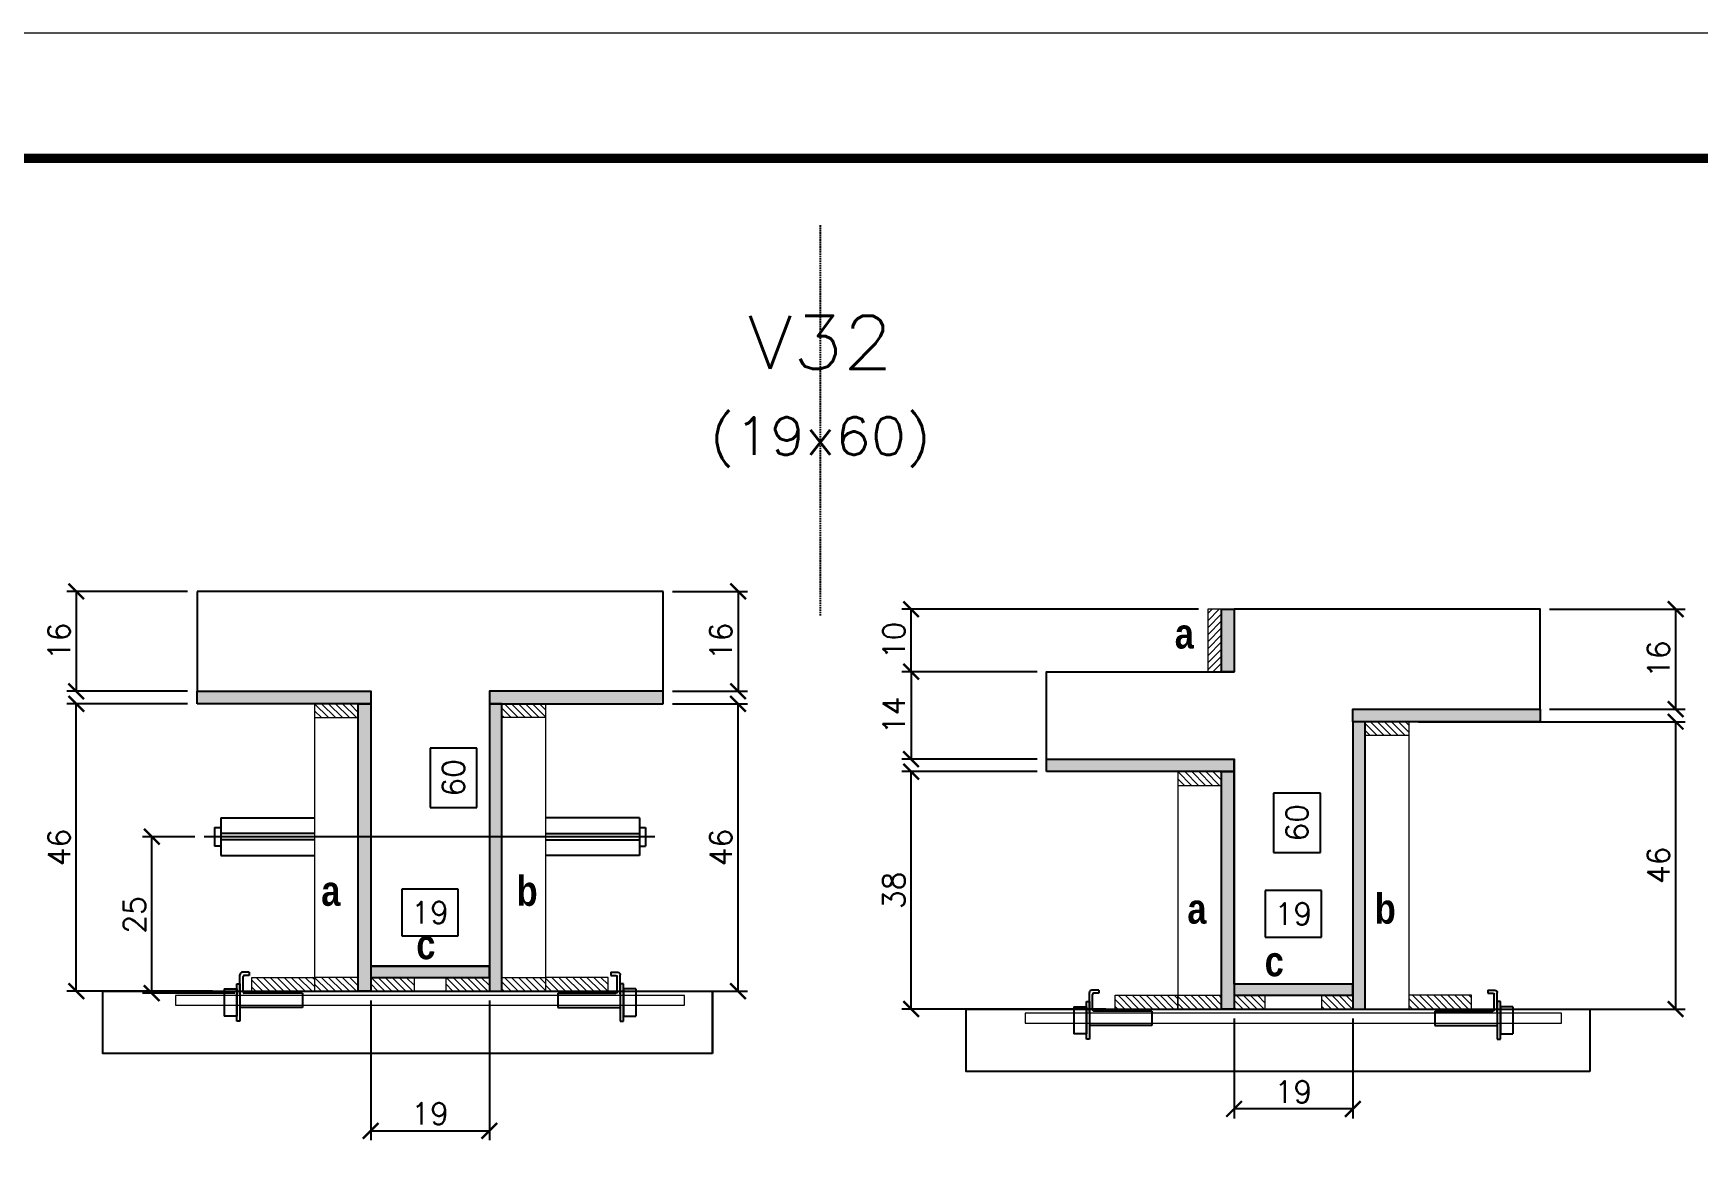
# Model space of a CAD drawing. Extents: x -10448 to -1189, y -11772 to 17235.
# Drawn here: x -8435 to -7902, y 6147 to 6507 of the extents above; entities that cross this region are included whole.
import ezdxf
from ezdxf.enums import TextEntityAlignment as Align

# ---------------------------------------------------------------- set-up
doc = ezdxf.new("R2010")
doc.units = 0
doc.linetypes.add('DASHED', pattern=[0.75, 0.5, -0.25])
doc.linetypes.add('HIDDEN', pattern=[0.375, 0.25, -0.125])
for name, color, linetype in [('barrote', 251, 'Continuous'), ('COTA', 241, 'Continuous'), ('Cota Seção (2x)', 4, 'Continuous'), ('detalhes', 4, 'Continuous'), ('Painéis', 200, 'Continuous'), ('presilha', 1, 'Continuous'), ('TENSOR', 3, 'Continuous'), ('Texto de Titulo', 7, 'Continuous'), ('Texto Qtd Sarr', 242, 'Continuous')]:
    doc.layers.add(name, color=color, linetype=linetype)
for name, color, linetype, lineweight in [('CONCRETO', 251, 'Continuous', 25), ('Folhas', 255, 'Continuous', 9), ('Hachura', 251, 'Continuous', 9), ('Madeira', 126, 'Continuous', 18), ('SARRAFO DE PRESSAO', 251, 'DASHED', 9), ('SCO-___-LAJ', 2, 'Continuous', 0), ('Texto Seção', 7, 'Continuous', 15)]:
    doc.layers.add(name, color=color, linetype=linetype, lineweight=lineweight)
doc.styles.add('Romans', font='romans.shx')
doc.styles.add('TECNICA', font='techb___.ttf', dxfattribs={"height": 10})
doc.dimstyles.new('Cota Seção (2x)', dxfattribs={"dimtxt": 7, "dimasz": 5, "dimexe": 3, "dimexo": 3, "dimgap": 2, "dimtad": 3, "dimdec": 1, "dimlfac": 0.5, "dimzin": 12, "dimdsep": 46, "dimtxsty": 'Romans', "dimblk": 'ARCHTICK', "dimcen": 0, "dimclrd": 4, "dimclre": 4, "dimclrt": 1, "dimadec": 1, "dimazin": 3, "dimtfac": 1, "dimtdec": 1, "dimtmove": 0, "dimatfit": 3, "dimldrblk": 'OBLIQUE', "dimfxl": 1, "dimtolj": 1, "dimtzin": 12, "dimarcsym": 0})
doc.dimstyles.new('Cota Seção interna', dxfattribs={"dimtxt": 7, "dimasz": 6, "dimexe": 0.18, "dimexo": 2, "dimgap": -4, "dimtad": 3, "dimdec": 1, "dimlfac": 0.5, "dimzin": 12, "dimdsep": 46, "dimtxsty": 'Romans', "dimblk": 'ARCHTICK', "dimcen": 0.09, "dimse1": 1, "dimse2": 1, "dimsd1": 1, "dimsd2": 1, "dimclrd": 180, "dimclre": 5, "dimclrt": 1, "dimadec": 0, "dimazin": 3, "dimtfac": 1, "dimtdec": 1, "dimtofl": 0, "dimtmove": 0, "dimatfit": 3, "dimldrblk": 'ARCHTICK', "dimfxl": 1, "dimtolj": 1, "dimtzin": 0, "dimarcsym": 0})
pattern_1 = [(315, (14523.4764, -2034.9935), (1.12253202, 1.12253202), [])]

# ---------------------------------------------------------------- blocks, each defined once
blk = doc.blocks.new('9999999999')
at = {"layer": 'Folhas'}
blk.add_lwpolyline([(98138.98, 34190.21), (99623.98, 34190.21), (99623.98, 35240.21), (98138.98, 35240.21)], close=True, dxfattribs=at)
at = {"layer": 'Folhas', "color": 30, "const_width": 3}
blk.add_lwpolyline([(98213.98, 34230.21), (99583.98, 34230.21), (99583.98, 35200.21), (98213.98, 35200.21)], close=True, dxfattribs=at)
blk = doc.blocks.new('_ArchTick')
at = {"color": 0, "linetype": 'ByBlock', "const_width": 0.15}
blk.add_lwpolyline([(-0.5, -0.5), (0.5, 0.5)], dxfattribs=at)
blk = doc.blocks.new('*D1108')
at = {"layer": 'COTA', "color": 4, "lineweight": -2, "transparency": 16777216}
for p, q in [((-8230.59, 6292.37), (-8206.6, 6292.37)), ((-8209.6, 6200.37), (-8209.6, 6292.37)), ((-8248.19, 6200.37), (-8206.6, 6200.37))]:
    blk.add_line(p, q, dxfattribs=at)
at = {"layer": 'Defpoints', "color": 0, "transparency": 16777216}
for p in [(-8233.59, 6292.37), (-8209.6, 6292.37), (-8251.19, 6200.37)]:
    blk.add_point(p, dxfattribs=at)
at = {"layer": 'COTA', "color": 4, "lineweight": -2, "transparency": 16777216, "xscale": 5, "yscale": 5, "zscale": 5}
for p, rotation in [((-8209.6, 6292.37), 90), ((-8209.6, 6200.37), 270)]:
    blk.add_blockref('_ArchTick', p, dxfattribs=dict(at, rotation=rotation))
at = {"layer": 'COTA', "color": 1, "transparency": 16777216, "insert": (-8215.1, 6246.37), "char_height": 7, "attachment_point": 5, "rotation": 90, "style": 'Romans'}
blk.add_mtext('\\A1;46', dxfattribs=at)
blk = doc.blocks.new('_Oblique')
at = {"color": 0, "linetype": 'ByBlock', "lineweight": -2}
blk.add_line((-0.5, -0.5), (0.5, 0.5), dxfattribs=at)
blk = doc.blocks.new('*D1109')
at = {"layer": 'COTA', "color": 4, "lineweight": -2, "transparency": 16777216}
for p, q in [((-8230.59, 6328.37), (-8206.6, 6328.37)), ((-8209.6, 6328.37), (-8209.6, 6296.37)), ((-8230.59, 6296.37), (-8206.6, 6296.37))]:
    blk.add_line(p, q, dxfattribs=at)
at = {"layer": 'Defpoints', "color": 0, "transparency": 16777216}
for p in [(-8233.59, 6328.37), (-8233.59, 6296.37), (-8209.6, 6296.37)]:
    blk.add_point(p, dxfattribs=at)
at = {"layer": 'COTA', "color": 4, "lineweight": -2, "transparency": 16777216, "xscale": 5, "yscale": 5, "zscale": 5}
for p, rotation in [((-8209.6, 6328.37), 90), ((-8209.6, 6296.37), 270)]:
    blk.add_blockref('_ArchTick', p, dxfattribs=dict(at, rotation=rotation))
at = {"layer": 'COTA', "color": 1, "transparency": 16777216, "insert": (-8215.1, 6312.37), "char_height": 7, "attachment_point": 5, "rotation": 90, "style": 'Romans'}
blk.add_mtext('\\A1;16', dxfattribs=at)
blk = doc.blocks.new('*D1110')
at = {"layer": 'COTA', "color": 4, "lineweight": -2, "transparency": 16777216}
for p, q in [((-8385.79, 6292.37), (-8424.44, 6292.37)), ((-8421.44, 6200.37), (-8421.44, 6292.37)), ((-8377.79, 6200.37), (-8424.44, 6200.37))]:
    blk.add_line(p, q, dxfattribs=at)
at = {"layer": 'Defpoints', "color": 0, "transparency": 16777216}
for p in [(-8421.44, 6292.37), (-8382.79, 6292.37), (-8374.79, 6200.37)]:
    blk.add_point(p, dxfattribs=at)
at = {"layer": 'COTA', "color": 4, "lineweight": -2, "transparency": 16777216, "xscale": 5, "yscale": 5, "zscale": 5}
for p, rotation in [((-8421.44, 6292.37), 90), ((-8421.44, 6200.37), 270)]:
    blk.add_blockref('_ArchTick', p, dxfattribs=dict(at, rotation=rotation))
at = {"layer": 'COTA', "color": 1, "transparency": 16777216, "insert": (-8426.94, 6246.37), "char_height": 7, "attachment_point": 5, "rotation": 90, "style": 'Romans'}
blk.add_mtext('\\A1;46', dxfattribs=at)
blk = doc.blocks.new('*D1111')
at = {"layer": 'Cota Seção (2x)', "color": 180, "lineweight": -2, "transparency": 16777216}
for p, q in [((-8293.19, 6278.15), (-8308.19, 6278.15)), ((-8308.19, 6278.15), (-8308.19, 6259.15)), ((-8293.19, 6259.15), (-8293.19, 6278.15)), ((-8308.19, 6259.15), (-8293.19, 6259.15))]:
    blk.add_line(p, q, dxfattribs=at)
at = {"layer": 'Defpoints', "color": 0, "transparency": 16777216}
for p in [(-8289.19, 6328.37), (-8289.19, 6328.37), (-8289.19, 6208.37)]:
    blk.add_point(p, dxfattribs=at)
at = {"layer": 'Cota Seção (2x)', "color": 1, "transparency": 16777216, "insert": (-8300.69, 6268.65), "char_height": 7, "attachment_point": 5, "rotation": 90, "style": 'Romans'}
blk.add_mtext('\\A1;60', dxfattribs=at)
blk = doc.blocks.new('PRESILHA METÁLICA 1')
at = {"layer": 'presilha'}
for p, q in [((7.5, 10.64), (7.5, 19.86)), ((12, 21), (8.64, 21)), ((9, 11.57), (9, 18.93)), ((12, 19.5), (9.57, 19.5)), ((12, 21), (12, 19.5)), ((0, 13), (6, 13)), ((0, 13), (0, 0)), ((6, 15.5), (7.5, 15.5)), ((6, -2.5), (6, 15.5)), ((6, 13), (6, 0)), ((7.5, 15.5), (7.5, -2.5)), ((37.5, 11), (9.57, 11)), ((37.5, 11), (37.5, 4.1)), ((6, 0), (0, 0)), ((37.5, 4.1), (7.5, 4.1)), ((7.5, -2.5), (6, -2.5))]:
    blk.add_line(p, q, dxfattribs=at)
for centre, radius, start, end in [((8.64, 19.86), 1.14, 90, 180), ((9.57, 18.93), 0.57, 90, 180), ((9.57, 11.57), 0.57, 180, 270)]:
    blk.add_arc(centre, radius, start, end, dxfattribs=at)
blk = doc.blocks.new('*D1112')
at = {"layer": 'COTA', "color": 4, "lineweight": -2, "transparency": 16777216}
for p, q in [((-8327.19, 6197.37), (-8327.19, 6152.64)), ((-8289.19, 6197.37), (-8289.19, 6152.64)), ((-8327.19, 6155.64), (-8289.19, 6155.64))]:
    blk.add_line(p, q, dxfattribs=at)
at = {"layer": 'Defpoints', "color": 0, "transparency": 16777216}
for p in [(-8327.19, 6200.37), (-8289.19, 6200.37), (-8289.19, 6155.64)]:
    blk.add_point(p, dxfattribs=at)
at = {"layer": 'COTA', "color": 4, "lineweight": -2, "transparency": 16777216, "xscale": 5, "yscale": 5, "zscale": 5, "rotation": 180}
blk.add_blockref('_ArchTick', (-8327.19, 6155.64), dxfattribs=at)
at = {"layer": 'COTA', "color": 4, "lineweight": -2, "transparency": 16777216, "xscale": 5, "yscale": 5, "zscale": 5}
blk.add_blockref('_ArchTick', (-8289.19, 6155.64), dxfattribs=at)
at = {"layer": 'COTA', "color": 1, "transparency": 16777216, "insert": (-8308.19, 6161.14), "char_height": 7, "attachment_point": 5, "style": 'Romans'}
blk.add_mtext('\\A1;19', dxfattribs=at)
blk = doc.blocks.new('*D1113')
at = {"layer": 'COTA', "color": 4, "lineweight": -2, "transparency": 16777216}
for p, q in [((-8385.79, 6328.37), (-8424.44, 6328.37)), ((-8421.44, 6328.37), (-8421.44, 6296.37)), ((-8385.79, 6296.37), (-8424.44, 6296.37))]:
    blk.add_line(p, q, dxfattribs=at)
at = {"layer": 'Defpoints', "color": 0, "transparency": 16777216}
for p in [(-8382.79, 6328.37), (-8421.44, 6296.37), (-8382.79, 6296.37)]:
    blk.add_point(p, dxfattribs=at)
at = {"layer": 'COTA', "color": 4, "lineweight": -2, "transparency": 16777216, "xscale": 5, "yscale": 5, "zscale": 5}
for p, rotation in [((-8421.44, 6328.37), 90), ((-8421.44, 6296.37), 270)]:
    blk.add_blockref('_ArchTick', p, dxfattribs=dict(at, rotation=rotation))
at = {"layer": 'COTA', "color": 1, "transparency": 16777216, "insert": (-8426.94, 6312.37), "char_height": 7, "attachment_point": 5, "rotation": 90, "style": 'Romans'}
blk.add_mtext('\\A1;16', dxfattribs=at)
blk = doc.blocks.new('titulo1')
at = {"layer": 'Defpoints', "color": 252, "linetype": 'HIDDEN', "ltscale": 2}
blk.add_line((0, 0), (0, 125), dxfattribs=at)
at = {"layer": 'Defpoints', "style": 'Romans', "oblique": 15}
blk.add_attdef('FOLHA', text='', height=10, dxfattribs=at).set_placement((0, 15.58), align=Align.MIDDLE_CENTER)
at = {"layer": 'Texto Qtd Sarr', "color": 3, "style": 'Romans', "oblique": 15}
for tag, height, p in [('TITULO', 17, (0, 71.45)), ('SEÇÃO', 12, (0, 41.55))]:
    blk.add_attdef(tag, text='', height=height, dxfattribs=at).set_placement(p, align=Align.MIDDLE_CENTER)
blk = doc.blocks.new('*D1114')
at = {"layer": 'COTA', "color": 4, "lineweight": -2, "transparency": 16777216}
for p, q in [((-8383.49, 6249.82), (-8400.28, 6249.82)), ((-8397.28, 6199.73), (-8397.28, 6249.82)), ((-8370.67, 6199.73), (-8400.28, 6199.73))]:
    blk.add_line(p, q, dxfattribs=at)
at = {"layer": 'Defpoints', "color": 0, "transparency": 16777216}
for p in [(-8397.28, 6249.82), (-8380.49, 6249.82), (-8367.67, 6199.73)]:
    blk.add_point(p, dxfattribs=at)
at = {"layer": 'COTA', "color": 4, "lineweight": -2, "transparency": 16777216, "xscale": 5, "yscale": 5, "zscale": 5}
for p, rotation in [((-8397.28, 6249.82), 90), ((-8397.28, 6199.73), 270)]:
    blk.add_blockref('_ArchTick', p, dxfattribs=dict(at, rotation=rotation))
at = {"layer": 'COTA', "color": 1, "transparency": 16777216, "insert": (-8402.78, 6224.78), "char_height": 7, "attachment_point": 5, "rotation": 90, "style": 'Romans'}
blk.add_mtext('\\A1;25', dxfattribs=at)
blk = doc.blocks.new('*D1115')
at = {"layer": 'Cota Seção (2x)', "color": 180, "lineweight": -2, "transparency": 16777216}
for p, q in [((-8299.19, 6233.06), (-8317.19, 6233.06)), ((-8317.19, 6233.06), (-8317.19, 6218.06)), ((-8299.19, 6218.06), (-8299.19, 6233.06)), ((-8317.19, 6218.06), (-8299.19, 6218.06))]:
    blk.add_line(p, q, dxfattribs=at)
at = {"layer": 'Defpoints', "color": 0, "transparency": 16777216}
for p in [(-8327.19, 6214.06), (-8327.19, 6208.37), (-8289.19, 6208.37)]:
    blk.add_point(p, dxfattribs=at)
at = {"layer": 'Cota Seção (2x)', "color": 1, "transparency": 16777216, "insert": (-8308.19, 6225.56), "char_height": 7, "attachment_point": 5, "style": 'Romans'}
blk.add_mtext('\\A1;19', dxfattribs=at)
blk = doc.blocks.new('*D1116')
at = {"layer": 'COTA', "color": 4, "lineweight": -2, "transparency": 16777216}
for p, q in [((-7991.84, 6286.65), (-7906.47, 6286.65)), ((-7909.47, 6194.65), (-7909.47, 6286.65)), ((-7971.84, 6194.65), (-7906.47, 6194.65))]:
    blk.add_line(p, q, dxfattribs=at)
at = {"layer": 'Defpoints', "color": 0, "transparency": 16777216}
for p in [(-7994.84, 6286.65), (-7909.47, 6286.65), (-7974.84, 6194.65)]:
    blk.add_point(p, dxfattribs=at)
at = {"layer": 'COTA', "color": 4, "lineweight": -2, "transparency": 16777216, "xscale": 5, "yscale": 5, "zscale": 5}
for p, rotation in [((-7909.47, 6286.65), 90), ((-7909.47, 6194.65), 270)]:
    blk.add_blockref('_ArchTick', p, dxfattribs=dict(at, rotation=rotation))
at = {"layer": 'COTA', "color": 1, "transparency": 16777216, "insert": (-7914.97, 6240.65), "char_height": 7, "attachment_point": 5, "rotation": 90, "style": 'Romans'}
blk.add_mtext('\\A1;46', dxfattribs=at)
blk = doc.blocks.new('*D1117')
at = {"layer": 'Cota Seção (2x)', "color": 180, "lineweight": -2, "transparency": 16777216}
for p, q in [((-8023.2, 6263.77), (-8038.2, 6263.77)), ((-8038.2, 6263.77), (-8038.2, 6244.77)), ((-8023.2, 6244.77), (-8023.2, 6263.77)), ((-8038.2, 6244.77), (-8023.2, 6244.77))]:
    blk.add_line(p, q, dxfattribs=at)
at = {"layer": 'Defpoints', "color": 0, "transparency": 16777216}
for p in [(-8050.84, 6322.65), (-8019.2, 6322.65), (-8051.14, 6202.65)]:
    blk.add_point(p, dxfattribs=at)
at = {"layer": 'Cota Seção (2x)', "color": 1, "transparency": 16777216, "insert": (-8030.7, 6254.27), "char_height": 7, "attachment_point": 5, "rotation": 90, "style": 'Romans'}
blk.add_mtext('\\A1;60', dxfattribs=at)
blk = doc.blocks.new('*D1118')
at = {"layer": 'COTA', "color": 4, "lineweight": -2, "transparency": 16777216}
for p, q in [((-8050.84, 6191.65), (-8050.84, 6159.65)), ((-8012.84, 6191.65), (-8012.84, 6159.65)), ((-8012.84, 6162.65), (-8050.84, 6162.65))]:
    blk.add_line(p, q, dxfattribs=at)
at = {"layer": 'Defpoints', "color": 0, "transparency": 16777216}
for p in [(-8050.84, 6194.65), (-8012.84, 6194.65), (-8050.84, 6162.65)]:
    blk.add_point(p, dxfattribs=at)
at = {"layer": 'COTA', "color": 4, "lineweight": -2, "transparency": 16777216, "xscale": 5, "yscale": 5, "zscale": 5, "rotation": 180}
blk.add_blockref('_ArchTick', (-8050.84, 6162.65), dxfattribs=at)
at = {"layer": 'COTA', "color": 4, "lineweight": -2, "transparency": 16777216, "xscale": 5, "yscale": 5, "zscale": 5}
blk.add_blockref('_ArchTick', (-8012.84, 6162.65), dxfattribs=at)
at = {"layer": 'COTA', "color": 1, "transparency": 16777216, "insert": (-8031.84, 6168.15), "char_height": 7, "attachment_point": 5, "style": 'Romans'}
blk.add_mtext('\\A1;19', dxfattribs=at)
blk = doc.blocks.new('*D1119')
at = {"layer": 'COTA', "color": 4, "lineweight": -2, "transparency": 16777216}
for p, q in [((-8113.84, 6302.65), (-8157.21, 6302.65)), ((-8154.21, 6302.65), (-8154.21, 6274.65)), ((-8113.84, 6274.65), (-8157.21, 6274.65))]:
    blk.add_line(p, q, dxfattribs=at)
at = {"layer": 'Defpoints', "color": 0, "transparency": 16777216}
for p in [(-8110.84, 6302.65), (-8154.21, 6274.65), (-8110.84, 6274.65)]:
    blk.add_point(p, dxfattribs=at)
at = {"layer": 'COTA', "color": 4, "lineweight": -2, "transparency": 16777216, "xscale": 5, "yscale": 5, "zscale": 5}
for p, rotation in [((-8154.21, 6302.65), 90), ((-8154.21, 6274.65), 270)]:
    blk.add_blockref('_ArchTick', p, dxfattribs=dict(at, rotation=rotation))
at = {"layer": 'COTA', "color": 1, "transparency": 16777216, "insert": (-8159.71, 6288.65), "char_height": 7, "attachment_point": 5, "rotation": 90, "style": 'Romans'}
blk.add_mtext('\\A1;14', dxfattribs=at)
blk = doc.blocks.new('*D1120')
at = {"layer": 'COTA', "color": 4, "lineweight": -2, "transparency": 16777216}
for p, q in [((-8113.84, 6270.65), (-8157.21, 6270.65)), ((-8154.21, 6194.65), (-8154.21, 6270.65)), ((-8091.84, 6194.65), (-8157.21, 6194.65))]:
    blk.add_line(p, q, dxfattribs=at)
at = {"layer": 'Defpoints', "color": 0, "transparency": 16777216}
for p in [(-8154.21, 6270.65), (-8110.84, 6270.65), (-8088.84, 6194.65)]:
    blk.add_point(p, dxfattribs=at)
at = {"layer": 'COTA', "color": 4, "lineweight": -2, "transparency": 16777216, "xscale": 5, "yscale": 5, "zscale": 5}
for p, rotation in [((-8154.21, 6270.65), 90), ((-8154.21, 6194.65), 270)]:
    blk.add_blockref('_ArchTick', p, dxfattribs=dict(at, rotation=rotation))
at = {"layer": 'COTA', "color": 1, "transparency": 16777216, "insert": (-8159.71, 6232.65), "char_height": 7, "attachment_point": 5, "rotation": 90, "style": 'Romans'}
blk.add_mtext('\\A1;38', dxfattribs=at)
blk = doc.blocks.new('*D1121')
at = {"layer": 'COTA', "color": 4, "lineweight": -2, "transparency": 16777216}
for p, q in [((-8062.24, 6322.65), (-8157.21, 6322.65)), ((-8154.21, 6302.65), (-8154.21, 6322.65)), ((-8113.84, 6302.65), (-8157.21, 6302.65))]:
    blk.add_line(p, q, dxfattribs=at)
at = {"layer": 'Defpoints', "color": 0, "transparency": 16777216}
for p in [(-8154.21, 6322.65), (-8059.24, 6322.65), (-8110.84, 6302.65)]:
    blk.add_point(p, dxfattribs=at)
at = {"layer": 'COTA', "color": 4, "lineweight": -2, "transparency": 16777216, "xscale": 5, "yscale": 5, "zscale": 5}
for p, rotation in [((-8154.21, 6322.65), 90), ((-8154.21, 6302.65), 270)]:
    blk.add_blockref('_ArchTick', p, dxfattribs=dict(at, rotation=rotation))
at = {"layer": 'COTA', "color": 1, "transparency": 16777216, "insert": (-8159.71, 6312.65), "char_height": 7, "attachment_point": 5, "rotation": 90, "style": 'Romans'}
blk.add_mtext('\\A1;10', dxfattribs=at)
blk = doc.blocks.new('*D1122')
at = {"layer": 'Cota Seção (2x)', "color": 180, "lineweight": -2, "transparency": 16777216}
for p, q in [((-8022.84, 6232.64), (-8040.84, 6232.64)), ((-8040.84, 6232.64), (-8040.84, 6217.64)), ((-8022.84, 6217.64), (-8022.84, 6232.64)), ((-8040.84, 6217.64), (-8022.84, 6217.64))]:
    blk.add_line(p, q, dxfattribs=at)
at = {"layer": 'Defpoints', "color": 0, "transparency": 16777216}
for p in [(-8050.84, 6213.64), (-8050.84, 6202.65), (-8012.84, 6202.65)]:
    blk.add_point(p, dxfattribs=at)
at = {"layer": 'Cota Seção (2x)', "color": 1, "transparency": 16777216, "insert": (-8031.84, 6225.14), "char_height": 7, "attachment_point": 5, "style": 'Romans'}
blk.add_mtext('\\A1;19', dxfattribs=at)
blk = doc.blocks.new('*D1123')
at = {"layer": 'COTA', "color": 4, "lineweight": -2, "transparency": 16777216}
for p, q in [((-7949.84, 6322.65), (-7906.47, 6322.65)), ((-7909.47, 6290.65), (-7909.47, 6322.65)), ((-7949.84, 6290.65), (-7906.47, 6290.65))]:
    blk.add_line(p, q, dxfattribs=at)
at = {"layer": 'Defpoints', "color": 0, "transparency": 16777216}
for p in [(-7952.84, 6322.65), (-7909.47, 6322.65), (-7952.84, 6290.65)]:
    blk.add_point(p, dxfattribs=at)
at = {"layer": 'COTA', "color": 4, "lineweight": -2, "transparency": 16777216, "xscale": 5, "yscale": 5, "zscale": 5}
for p, rotation in [((-7909.47, 6322.65), 90), ((-7909.47, 6290.65), 270)]:
    blk.add_blockref('_ArchTick', p, dxfattribs=dict(at, rotation=rotation))
at = {"layer": 'COTA', "color": 1, "transparency": 16777216, "insert": (-7914.97, 6306.65), "char_height": 7, "attachment_point": 5, "rotation": 90, "style": 'Romans'}
blk.add_mtext('\\A1;16', dxfattribs=at)

msp = doc.modelspace()

# ---------------------------------------------------------------- hatches: boundary and pattern name
at = {"layer": 'Hachura'}
h = msp.add_hatch(dxfattribs=at)
h.set_pattern_fill('ANSI31', color=256, scale=0.5, style=0)
h.set_pattern_definition([(45, (248.4025, 29549.5729), (-1.12253202, 1.12253202), [])])
h.paths.add_polyline_path([(-8054.84, 6322.65), (-8059.24, 6322.65), (-8059.24, 6302.65), (-8054.84, 6302.65)])
h = msp.add_hatch(color=256, dxfattribs=at)
h.dxf.hatch_style = 1
h.paths.add_polyline_path([(-8054.84, 6302.65), (-8050.84, 6302.65), (-8050.84, 6322.65), (-8054.84, 6322.65)])
h = msp.add_hatch(color=256, dxfattribs=at)
h.dxf.hatch_style = 1
h.paths.add_polyline_path([(-8382.79, 6292.37), (-8382.79, 6296.37), (-8327.19, 6296.37), (-8327.19, 6292.37)])
h = msp.add_hatch(color=256, dxfattribs=at)
h.dxf.hatch_style = 1
h.paths.add_polyline_path([(-8331.19, 6296.37), (-8327.19, 6296.37), (-8327.19, 6200.37), (-8331.19, 6200.37)])
h = msp.add_hatch(color=256, dxfattribs=at)
h.dxf.hatch_style = 1
h.paths.add_polyline_path([(-8285.19, 6296.37), (-8289.19, 6296.37), (-8289.19, 6200.37), (-8285.19, 6200.37)])
h = msp.add_hatch(color=256, dxfattribs=at)
h.dxf.hatch_style = 1
h.paths.add_polyline_path([(-8233.59, 6292.37), (-8233.59, 6296.37), (-8289.19, 6296.37), (-8289.19, 6292.37)])
h = msp.add_hatch(dxfattribs=at)
h.set_pattern_fill('ANSI31', color=256, scale=0.5, angle=270, style=0)
h.set_pattern_definition([(315, (14632.233, -1941.6756), (1.12253202, 1.12253202), [])])
h.paths.add_polyline_path([(-8331.19, 6287.97), (-8331.19, 6292.37), (-8345.19, 6292.37), (-8345.19, 6287.97)])
h = msp.add_hatch(dxfattribs=at)
h.set_pattern_fill('ANSI31', color=256, scale=0.5, angle=270, style=0)
h.set_pattern_definition([(315, (14623.433, -1941.6756), (1.12253202, 1.12253202), [])])
h.paths.add_polyline_path([(-8285.19, 6287.97), (-8285.19, 6292.37), (-8271.19, 6292.37), (-8271.19, 6287.97)])
h = msp.add_hatch(color=256, dxfattribs=at)
h.dxf.hatch_style = 1
h.paths.add_polyline_path([(-8012.84, 6286.65), (-8012.84, 6290.65), (-7952.84, 6290.65), (-7952.84, 6286.65)])
h = msp.add_hatch(color=256, dxfattribs=at)
h.dxf.hatch_style = 1
h.paths.add_polyline_path([(-8008.84, 6286.65), (-8012.84, 6286.65), (-8012.84, 6194.65), (-8008.84, 6194.65)])
h = msp.add_hatch(dxfattribs=at)
h.set_pattern_fill('ANSI31', color=256, scale=0.5, angle=90, style=0)
h.set_pattern_definition([(135, (-31291.764, 14589.894), (-1.12253202, -1.12253202), [])])
h.paths.add_polyline_path([(-7994.84, 6286.65), (-7994.84, 6282.25), (-8008.84, 6282.25), (-8008.84, 6286.65)])
h = msp.add_hatch(color=256, dxfattribs=at)
h.dxf.hatch_style = 1
h.paths.add_polyline_path([(-8110.84, 6270.65), (-8110.84, 6274.65), (-8050.84, 6274.65), (-8050.84, 6270.65)])
h = msp.add_hatch(dxfattribs=at)
h.set_pattern_fill('ANSI31', color=256, scale=0.5, angle=90, style=0)
h.set_pattern_definition([(135, (-31301.764, 14573.894), (-1.12253202, -1.12253202), [])])
h.paths.add_polyline_path([(-8068.84, 6270.65), (-8068.84, 6266.25), (-8054.84, 6266.25), (-8054.84, 6270.65)])
h = msp.add_hatch(color=256, dxfattribs=at)
h.dxf.hatch_style = 1
h.paths.add_polyline_path([(-8050.84, 6270.65), (-8054.84, 6270.65), (-8054.84, 6194.65), (-8050.84, 6194.65)])
h = msp.add_hatch(color=256, dxfattribs=at)
h.dxf.hatch_style = 1
h.paths.add_polyline_path([(-8289.19, 6204.77), (-8289.19, 6208.37), (-8327.19, 6208.37), (-8327.19, 6204.77)])
h = msp.add_hatch(dxfattribs=at)
h.set_pattern_fill('ANSI31', color=256, scale=0.5, angle=270, style=0)
h.set_pattern_definition([(315, (14638.233, -2029.2756), (1.12253202, 1.12253202), [])])
h.paths.add_polyline_path([(-8365.19, 6200.37), (-8365.19, 6204.77), (-8345.19, 6204.77), (-8345.19, 6200.37)])
h = msp.add_hatch(dxfattribs=at)
h.set_pattern_fill('ANSI31', color=256, scale=0.5, angle=270, style=0)
h.set_pattern_definition([(315, (14632.233, -2029.2756), (1.12253202, 1.12253202), [])])
h.paths.add_polyline_path([(-8331.19, 6200.37), (-8331.19, 6204.77), (-8345.19, 6204.77), (-8345.19, 6200.37)])
h = msp.add_hatch(dxfattribs=at)
h.set_pattern_fill('ANSI31', color=256, scale=0.5, angle=270, style=0)
h.set_pattern_definition([(315, (14605.433, -2029.2756), (1.12253202, 1.12253202), [])])
h.paths.add_polyline_path([(-8313.19, 6200.37), (-8313.19, 6204.77), (-8327.19, 6204.77), (-8327.19, 6200.37)])
h = msp.add_hatch(dxfattribs=at)
h.set_pattern_fill('ANSI31', color=256, scale=0.5, angle=270, style=0)
h.set_pattern_definition([(315, (14629.433, -2029.2756), (1.12253202, 1.12253202), [])])
h.paths.add_polyline_path([(-8289.19, 6200.37), (-8289.19, 6204.77), (-8303.19, 6204.77), (-8303.19, 6200.37)])
h = msp.add_hatch(dxfattribs=at)
h.set_pattern_fill('ANSI31', color=256, scale=0.5, angle=270, style=0)
h.set_pattern_definition([(315, (14623.433, -2029.2756), (1.12253202, 1.12253202), [])])
h.paths.add_polyline_path([(-8285.19, 6200.37), (-8285.19, 6204.77), (-8271.19, 6204.77), (-8271.19, 6200.37)])
h = msp.add_hatch(dxfattribs=at)
h.set_pattern_fill('ANSI31', color=256, scale=0.5, angle=270, style=0)
h.set_pattern_definition([(315, (14620.633, -2029.2756), (1.12253202, 1.12253202), [])])
h.paths.add_polyline_path([(-8251.19, 6200.37), (-8251.19, 6204.77), (-8271.19, 6204.77), (-8271.19, 6200.37)])
h = msp.add_hatch(color=256, dxfattribs=at)
h.dxf.hatch_style = 1
h.paths.add_polyline_path([(-8012.84, 6199.05), (-8012.84, 6202.65), (-8050.84, 6202.65), (-8050.84, 6199.05)])
h = msp.add_hatch(dxfattribs=at)
h.set_pattern_fill('ANSI31', color=256, scale=0.5, angle=270, style=0)
h.set_pattern_definition(pattern_1)
h.paths.add_polyline_path([(-8088.84, 6194.65), (-8088.84, 6199.05), (-8068.84, 6199.05), (-8068.84, 6194.65)])
h = msp.add_hatch(dxfattribs=at)
h.set_pattern_fill('ANSI31', color=256, scale=0.5, angle=270, style=0)
h.set_pattern_definition([(315, (14667.4764, -2108.5935), (1.12253202, 1.12253202), [])])
h.paths.add_polyline_path([(-8068.84, 6194.65), (-8068.84, 6199.05), (-8054.84, 6199.05), (-8054.84, 6194.65)])
h = msp.add_hatch(dxfattribs=at)
h.set_pattern_fill('ANSI31', color=256, scale=0.5, angle=270, style=0)
h.set_pattern_definition([(315, (14489.4764, -2034.9935), (1.12253202, 1.12253202), [])])
h.paths.add_polyline_path([(-8040.84, 6194.65), (-8040.84, 6199.05), (-8050.84, 6199.05), (-8050.84, 6194.65)])
h = msp.add_hatch(dxfattribs=at)
h.set_pattern_fill('ANSI31', color=256, scale=0.5, angle=270, style=0)
h.set_pattern_definition([(315, (14533.4764, -2034.9935), (1.12253202, 1.12253202), [])])
h.paths.add_polyline_path([(-8012.84, 6194.65), (-8012.84, 6199.05), (-8022.84, 6199.05), (-8022.84, 6194.65)])
h = msp.add_hatch(dxfattribs=at)
h.set_pattern_fill('ANSI31', color=256, scale=0.5, angle=270, style=0)
h.set_pattern_definition(pattern_1)
h.paths.add_polyline_path([(-7974.84, 6194.65), (-7974.84, 6199.05), (-7994.84, 6199.05), (-7994.84, 6194.65)])

# ---------------------------------------------------------------- linework, layer by layer
at = {"ltscale": 3}
for p, q in [((-8375.19, 6255.82), (-8375.19, 6243.82)), ((-8375.19, 6255.82), (-8345.19, 6255.82)), ((-8241.19, 6255.82), (-8271.19, 6255.82)), ((-8241.19, 6255.82), (-8241.19, 6243.82)), ((-8377.19, 6252.82), (-8377.19, 6246.82)), ((-8377.19, 6252.82), (-8375.19, 6252.82)), ((-8345.19, 6250.82), (-8375.19, 6250.82)), ((-8345.19, 6248.82), (-8375.19, 6248.82)), ((-8271.19, 6250.82), (-8241.19, 6250.82)), ((-8271.19, 6248.82), (-8241.19, 6248.82)), ((-8241.19, 6252.82), (-8239.19, 6252.82)), ((-8239.19, 6252.82), (-8239.19, 6246.82)), ((-8375.19, 6246.82), (-8377.19, 6246.82)), ((-8375.19, 6243.82), (-8345.19, 6243.82)), ((-8241.19, 6243.82), (-8271.19, 6243.82)), ((-8241.19, 6246.82), (-8239.19, 6246.82))]:
    msp.add_line(p, q, dxfattribs=at)
at = {"layer": 'barrote'}
for points in [[(-8217.73, 6180.37), (-8412.91, 6180.37), (-8412.91, 6200.37), (-8217.73, 6200.37)], [(-7936.99, 6174.65), (-8136.57, 6174.65), (-8136.57, 6194.65), (-7936.99, 6194.65)]]:
    msp.add_lwpolyline(points, close=True, dxfattribs=at)
at = {"layer": 'CONCRETO'}
for p, q in [((-8233.59, 6328.37), (-8382.79, 6328.37)), ((-8382.79, 6328.37), (-8382.79, 6296.37)), ((-8233.59, 6296.37), (-8233.59, 6328.37)), ((-8382.79, 6296.37), (-8327.19, 6296.37)), ((-8327.19, 6296.37), (-8327.19, 6208.37)), ((-8233.59, 6296.37), (-8289.19, 6296.37)), ((-8289.19, 6296.37), (-8289.19, 6208.37)), ((-8327.19, 6208.37), (-8289.19, 6208.37)), ((-8345.19, 6200.37), (-8345.19, 6200.37)), ((-8327.19, 6200.37), (-8327.19, 6200.37)), ((-8271.19, 6200.37), (-8271.19, 6200.37))]:
    msp.add_line(p, q, dxfattribs=at)
for points in [[(-7952.84, 6290.65), (-7952.84, 6322.65), (-8012.84, 6322.65), (-8050.84, 6322.65)], [(-8110.84, 6274.65), (-8110.84, 6302.65), (-8050.84, 6302.65)], [(-8012.84, 6286.65), (-8012.84, 6202.65), (-8050.84, 6202.65), (-8050.84, 6274.65)]]:
    msp.add_lwpolyline(points, dxfattribs=at)
at = {"layer": 'detalhes', "color": 250}
msp.add_line((-8217.73, 6180.37), (-8217.73, 6200.37), dxfattribs=at)
at = {"layer": 'Madeira'}
for points in [[(-8054.84, 6322.65), (-8059.24, 6322.65), (-8059.24, 6302.65), (-8054.84, 6302.65)], [(-8331.19, 6287.97), (-8331.19, 6292.37), (-8345.19, 6292.37), (-8345.19, 6287.97)], [(-8331.19, 6292.37), (-8345.19, 6292.37), (-8345.19, 6200.37), (-8331.19, 6200.37)], [(-8285.19, 6287.97), (-8285.19, 6292.37), (-8271.19, 6292.37), (-8271.19, 6287.97)], [(-8285.19, 6292.37), (-8271.19, 6292.37), (-8271.19, 6200.37), (-8285.19, 6200.37)], [(-7994.84, 6286.65), (-7994.84, 6282.25), (-8008.84, 6282.25), (-8008.84, 6286.65)], [(-7994.84, 6194.65), (-8008.84, 6194.65), (-8008.84, 6286.65), (-7994.84, 6286.65)], [(-8068.84, 6270.65), (-8068.84, 6266.25), (-8054.84, 6266.25), (-8054.84, 6270.65)], [(-8068.84, 6194.65), (-8054.84, 6194.65), (-8054.84, 6270.65), (-8068.84, 6270.65)], [(-8365.19, 6200.37), (-8365.19, 6204.77), (-8345.19, 6204.77), (-8345.19, 6200.37)], [(-8331.19, 6200.37), (-8331.19, 6204.77), (-8345.19, 6204.77), (-8345.19, 6200.37)], [(-8313.19, 6200.37), (-8313.19, 6204.77), (-8327.19, 6204.77), (-8327.19, 6200.37)], [(-8289.19, 6200.37), (-8289.19, 6204.77), (-8303.19, 6204.77), (-8303.19, 6200.37)], [(-8285.19, 6200.37), (-8285.19, 6204.77), (-8271.19, 6204.77), (-8271.19, 6200.37)], [(-8251.19, 6200.37), (-8251.19, 6204.77), (-8271.19, 6204.77), (-8271.19, 6200.37)], [(-8088.84, 6194.65), (-8088.84, 6199.05), (-8068.84, 6199.05), (-8068.84, 6194.65)], [(-8068.84, 6194.65), (-8068.84, 6199.05), (-8054.84, 6199.05), (-8054.84, 6194.65)], [(-8040.84, 6194.65), (-8040.84, 6199.05), (-8050.84, 6199.05), (-8050.84, 6194.65)], [(-8012.84, 6194.65), (-8012.84, 6199.05), (-8022.84, 6199.05), (-8022.84, 6194.65)], [(-7974.84, 6194.65), (-7974.84, 6199.05), (-7994.84, 6199.05), (-7994.84, 6194.65)]]:
    msp.add_lwpolyline(points, close=True, dxfattribs=at)
at = {"layer": 'Painéis'}
for points in [[(-8054.84, 6322.65), (-8050.84, 6322.65), (-8050.84, 6302.65), (-8054.84, 6302.65)], [(-8382.79, 6292.37), (-8382.79, 6296.37), (-8327.19, 6296.37), (-8327.19, 6292.37)], [(-8233.59, 6292.37), (-8233.59, 6296.37), (-8289.19, 6296.37), (-8289.19, 6292.37)], [(-8331.19, 6292.37), (-8327.19, 6292.37), (-8327.19, 6200.37), (-8331.19, 6200.37)], [(-8285.19, 6292.37), (-8289.19, 6292.37), (-8289.19, 6200.37), (-8285.19, 6200.37)], [(-8012.84, 6286.65), (-8012.84, 6290.65), (-7952.84, 6290.65), (-7952.84, 6286.65)], [(-8008.84, 6286.65), (-8012.84, 6286.65), (-8012.84, 6194.65), (-8008.84, 6194.65)], [(-8110.84, 6270.65), (-8110.84, 6274.65), (-8050.84, 6274.65), (-8050.84, 6270.65)], [(-8054.84, 6270.65), (-8050.84, 6270.65), (-8050.84, 6194.65), (-8054.84, 6194.65)], [(-8289.19, 6204.77), (-8289.19, 6208.37), (-8327.19, 6208.37), (-8327.19, 6204.77)], [(-8012.84, 6199.05), (-8012.84, 6202.65), (-8050.84, 6202.65), (-8050.84, 6199.05)]]:
    msp.add_lwpolyline(points, close=True, dxfattribs=at)
at = {"layer": 'SCO-___-LAJ', "color": 1}
for points in [[(-8226.73, 6199.03), (-8389.64, 6199.03), (-8389.64, 6195.84), (-8226.73, 6195.84)], [(-7945.99, 6193.32), (-8117.69, 6193.32), (-8117.69, 6190.12), (-7945.99, 6190.12)]]:
    msp.add_lwpolyline(points, close=True, dxfattribs=at)
at = {"layer": 'TENSOR', "linetype": 'HIDDEN', "ltscale": 0.5}
msp.add_line((-8236.19, 6249.82), (-8380.49, 6249.82), dxfattribs=at)

# ---------------------------------------------------------------- block references
at = {"layer": 'presilha', "yscale": 0.6666666666666666, "zscale": 0.6666666666666666}
for p, xscale in [((-8374.05, 6192.4), 0.6666666666666666), ((-8242.32, 6192.4), -0.6666666666666666), ((-8102.11, 6186.68), 0.6666666666666666), ((-7961.57, 6186.68), -0.6666666666666666)]:
    msp.add_blockref('PRESILHA METÁLICA 1', p, dxfattribs=dict(at, xscale=xscale))
at = {"layer": 'SARRAFO DE PRESSAO', "color": 6, "linetype": 'ByBlock'}
msp.add_blockref('9999999999', (-107002.26, -28733.15), dxfattribs=at)
at = {"layer": 'Texto Seção'}
ref = msp.add_blockref('titulo1', (-8183.26, 6320.6), dxfattribs=at)
ref.add_attrib('TITULO', 'V32', dxfattribs={"layer": 'Texto de Titulo', "color": 7, "height": 17, "style": 'Romans', "width": 1.1}).set_placement((-8183.26, 6408.1), align=Align.MIDDLE_CENTER)
ref.add_attrib('SEÇÃO', '(19x60)', dxfattribs={"layer": 'Texto de Titulo', "color": 7, "height": 12, "style": 'Romans', "width": 1.1}).set_placement((-8183.26, 6378.1), align=Align.MIDDLE_CENTER)

# ---------------------------------------------------------------- texts
at = {"layer": 'detalhes', "style": 'TECNICA'}
for s, p in [('a', (-8069.8, 6310.07)), ('b', (-8280.47, 6227.69)), ('a', (-8343.02, 6227.7)), ('b', (-8005.79, 6221.99)), ('a', (-8065.76, 6221.98)), ('c', (-8312.59, 6210.6)), ('c', (-8041.02, 6205.14))]:
    msp.add_text(s, height=9.6, dxfattribs=at).set_placement(p)

# ---------------------------------------------------------------- dimensions: what is measured, and where the dimension line sits
at = {"layer": 'COTA'}
for base, p1, p2, angle, picture, middle in [((-8421.44, 6296.37), (-8382.79, 6328.37), (-8382.79, 6296.37), 90, '*D1113', (-8426.94, 6312.37)), ((-8209.6, 6296.37), (-8233.59, 6328.37), (-8233.59, 6296.37), 90, '*D1109', (-8215.1, 6312.37)), ((-8154.21, 6322.65), (-8110.84, 6302.65), (-8059.24, 6322.65), 90, '*D1121', (-8159.71, 6312.65)), ((-7909.47, 6322.65), (-7952.84, 6290.65), (-7952.84, 6322.65), 90, '*D1123', (-7914.97, 6306.65)), ((-8154.21, 6274.65), (-8110.84, 6302.65), (-8110.84, 6274.65), 90, '*D1119', (-8159.71, 6288.65)), ((-8421.44, 6292.37), (-8374.79, 6200.37), (-8382.79, 6292.37), 90, '*D1110', (-8426.94, 6246.37)), ((-8209.6, 6292.37), (-8251.19, 6200.37), (-8233.59, 6292.37), 90, '*D1108', (-8215.1, 6246.37)), ((-7909.47, 6286.65), (-7974.84, 6194.65), (-7994.84, 6286.65), 90, '*D1116', (-7914.97, 6240.65)), ((-8154.21, 6270.65), (-8088.84, 6194.65), (-8110.84, 6270.65), 90, '*D1120', (-8159.71, 6232.65)), ((-8397.28, 6249.82), (-8367.67, 6199.73), (-8380.49, 6249.82), 90, '*D1114', (-8402.78, 6224.78)), ((-8050.84, 6162.65), (-8012.84, 6194.65), (-8050.84, 6194.65), 180, '*D1118', (-8031.84, 6168.15))]:
    dim = msp.add_linear_dim(base=base, p1=p1, p2=p2, angle=angle, dimstyle='Cota Seção (2x)', dxfattribs=at)
    dim.commit()
    dim.dimension.update_dxf_attribs({"geometry": picture, "text_midpoint": middle})
dim = msp.add_linear_dim(base=(-8289.19, 6155.64), p1=(-8327.19, 6200.37), p2=(-8289.19, 6200.37), dimstyle='Cota Seção (2x)', dxfattribs=at)
dim.commit()
dim.dimension.update_dxf_attribs({"geometry": '*D1112', "text_midpoint": (-8308.19, 6161.14)})
at = {"layer": 'Cota Seção (2x)'}
for base, p1, p2, picture, middle in [((-8289.19, 6328.37), (-8289.19, 6208.37), (-8289.19, 6328.37), '*D1111', (-8289.19, 6268.65)), ((-8019.2, 6322.65), (-8051.14, 6202.65), (-8050.84, 6322.65), '*D1117', (-8019.2, 6254.27))]:
    dim = msp.add_linear_dim(base=base, p1=p1, p2=p2, angle=90, dimstyle='Cota Seção interna', dxfattribs=at)
    dim.commit()
    dim.dimension.update_dxf_attribs({"geometry": picture, "text_midpoint": middle, "dimtype": 160})
for base, p1, p2, picture, middle in [((-8327.19, 6214.06), (-8289.19, 6208.37), (-8327.19, 6208.37), '*D1115', (-8308.19, 6225.56)), ((-8050.84, 6213.64), (-8012.84, 6202.65), (-8050.84, 6202.65), '*D1122', (-8031.84, 6225.14))]:
    dim = msp.add_linear_dim(base=base, p1=p1, p2=p2, dimstyle='Cota Seção interna', dxfattribs=at)
    dim.commit()
    dim.dimension.update_dxf_attribs({"geometry": picture, "text_midpoint": middle})

doc.saveas('drawing.dxf')
